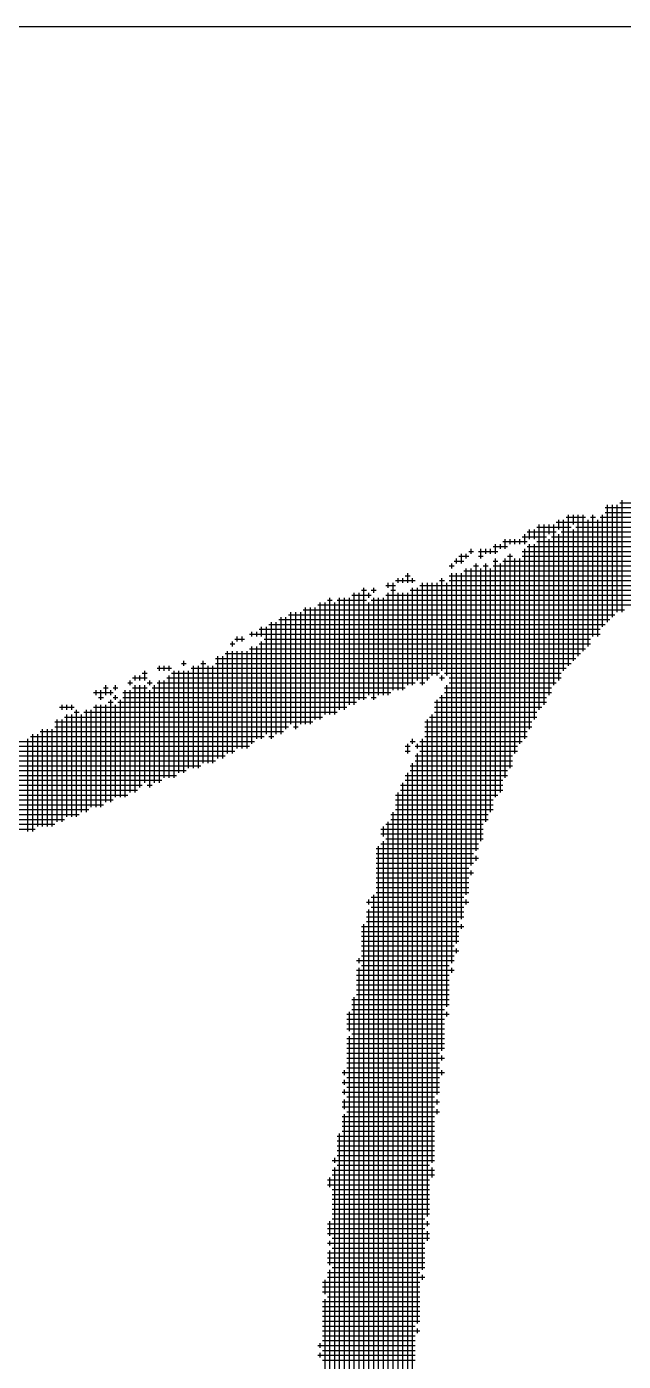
# Model space of a CAD drawing. Header units: feet. Extents: x 0 to 336400, y 0 to 237600.
# Drawn here: x 211642 to 212106, y 11765 to 12800 of the extents above; entities that cross this region are included whole.
import ezdxf
from ezdxf.enums import TextEntityAlignment as Align

# ---------------------------------------------------------------- set-up
doc = ezdxf.new("R2010")
doc.units = ezdxf.units.FT
doc.header["$LTSCALE"] = 2200
doc.header["$MEASUREMENT"] = 0
for name, color, linetype in [('CX-BORD-LIN1', 4, 'CONTINUOUS'), ('CX-BORD-LIN2', 3, 'CONTINUOUS'), ('CX-BORD-TEX2', 7, 'CONTINUOUS'), ('CX-BORD-TEX3', 6, 'CONTINUOUS'), ('CX-MISC', 2, 'CONTINUOUS')]:
    doc.layers.add(name, color=color, linetype=linetype)
doc.styles.add('TB_TEXT', font='')
doc.styles.add('TB_WBTXT', font='')
doc.styles.add('TB_WMTXT', font='')
doc.styles.get('TB_TEXT').set_extended_font_data('DotumChe')
doc.styles.get('TB_WBTXT').set_extended_font_data('Dotum')
doc.styles.get('TB_WMTXT').set_extended_font_data('DotumChe')

# ---------------------------------------------------------------- blocks, each defined once
blk = doc.blocks.new('CXBLKA1-KHCA-1')
at = {"layer": 'CX-BORD-LIN2'}
blk.add_lwpolyline([(558, 12), (270, 12)], dxfattribs=at)
at = {"layer": 'CX-BORD-LIN1', "style": 'TB_TEXT'}
for tag, p in [('TR_RCON5', (342.3033, 33)), ('TR_RCON4', (342.3033, 27)), ('TR_RCON3', (342.3033, 21)), ('TR_RCON2', (342.3033, 15)), ('TR_RCON1', (342.3033, 9))]:
    blk.add_attdef(tag, text='', height=3.5, dxfattribs=at).set_placement(p, align=Align.MIDDLE_LEFT)
for tag, height, p in [('TR_DGN5', 3.5, (451.1185, 33)), ('TR_CHK5', 3.5, (491.1185, 33)), ('TR_RDAT5', 3.5, (317.5, 33)), ('TR_APP5', 3.5, (531.1185, 33)), ('TR_RNUM5', 3, (285.1051, 32.6366)), ('TR_DGN4', 3.5, (451.1185, 27)), ('TR_CHK4', 3.5, (491.1185, 27)), ('TR_RDAT4', 3.5, (317.5, 27)), ('TR_APP4', 3.5, (531.1185, 27)), ('TR_RNUM4', 3, (285.1051, 26.6366)), ('TR_DGN3', 3.5, (451.1185, 21)), ('TR_CHK3', 3.5, (491.1185, 21)), ('TR_RDAT3', 3.5, (317.5, 21)), ('TR_APP3', 3.5, (531.1185, 21)), ('TR_RNUM3', 3, (285.1051, 20.6366)), ('TR_DGN2', 3.5, (451.1185, 15)), ('TR_CHK2', 3.5, (491.1185, 15)), ('TR_RDAT2', 3.5, (317.5, 15)), ('TR_APP2', 3.5, (531.1185, 15)), ('TR_RNUM2', 3, (285.1051, 14.6366)), ('TR_DGN1', 3.5, (451.1185, 9)), ('TR_CHK1', 3.5, (491.1185, 9)), ('TR_RDAT1', 3.5, (317.5, 9)), ('TR_APP1', 3.5, (531.1185, 9)), ('TR_RNUM1', 3, (285.1051, 8.6366))]:
    blk.add_attdef(tag, text='', height=height, dxfattribs=at).set_placement(p, align=Align.MIDDLE_CENTER)
at = {"layer": 'CX-BORD-LIN2', "style": 'TB_TEXT'}
blk.add_attdef('TD_VERSION', text='', height=3, rotation=90, dxfattribs=at).set_placement((800.5, 48.0149), align=Align.MIDDLE_CENTER)
at = {"layer": 'CX-BORD-TEX2', "style": 'TB_WMTXT'}
for tag, height, p in [('TB_CNAME', 5, (15.3448, 531.8324)), ('TB_CSCOP', 4, (16.6346, 523.8324))]:
    blk.add_attdef(tag, text='', height=height, dxfattribs=at).set_placement(p, align=Align.BOTTOM_LEFT)
at = {"layer": 'CX-BORD-TEX2', "style": 'TB_WBTXT'}
for tag, height, p in [('TB_MTITIL', 10, (398, 533.3264)), ('TB_STITL', 7, (398, 518.3264))]:
    blk.add_attdef(tag, text='', height=height, dxfattribs=at).set_placement(p, align=Align.MIDDLE_CENTER)
at = {"layer": 'CX-BORD-TEX3', "style": 'TB_TEXT'}
for tag, height, p in [('TD_LNDST', 4.5, (215, 31.5)), ('TD_DSECT', 4.5, (605.5, 31.5)), ('TD_DDIST', 4.5, (654.5, 31.5)), ('TD_DNAME_TOP', 4.5, (755, 27.957)), ('TD_CSECT', 4.5, (605.5, 22.5)), ('TD_CDIST', 4.5, (654.5, 22.5)), ('TD_DNAME_MAIN', 4.5, (755, 21.4731)), ('TD_DNAME_BOT', 3, (755, 15.2489)), ('TD_HSCAL', 4.5, (620.8841, 13.7484)), ('TD_VSCAL', 4.5, (656.8615, 13.7484)), ('TD_CCOMP', 4.5, (215, 13.5927)), ('TD_CSTEP', 4.5, (250.744, 5.125)), ('TD_FIELD', 4.5, (180, 5.125)), ('TD_DWGNO', 4.5, (755, 5.0017)), ('TD_DWGCODE', 4.5, (637, 4.7908))]:
    blk.add_attdef(tag, text='', height=height, dxfattribs=at).set_placement(p, align=Align.MIDDLE_CENTER)
for tag, height, width, p in [('TD_DCOMP', 4.5, 0.95, (215, 22.5875)), ('TD_CNAME', 5, 0.78, (65, 7.5956))]:
    blk.add_attdef(tag, text='', height=height, dxfattribs=dict(at, width=width)).set_placement(p, align=Align.MIDDLE_CENTER)

msp = doc.modelspace()

# ---------------------------------------------------------------- linework, layer by layer
at = {"layer": 'CX-MISC'}
for p, q in [((212091.3, 12427, 9817), (212325.7, 12427, 9817)), ((212093.2, 12338.1, 9817), (212093.2, 12428.9, 9817)), ((212097, 12341.9, 9817), (212097, 12428.9, 9817)), ((212100.8, 12345.7, 9817), (212100.8, 12428.9, 9817)), ((212102.7, 12430.7, 9817), (212337, 12430.7, 9817)), ((212104.6, 12345.7, 9817), (212104.6, 12432.6, 9817)), ((212053.5, 12415.6, 9817), (212284.1, 12415.6, 9817)), ((212055.4, 12410, 9817), (212055.4, 12417.5, 9817)), ((212059.2, 12300.3, 9817), (212059.2, 12417.5, 9817)), ((212061.1, 12419.4, 9817), (212076.2, 12419.4, 9817)), ((212063, 12304.1, 9817), (212063, 12421.3, 9817)), ((212066.8, 12413.7, 9817), (212066.8, 12421.3, 9817)), ((212070.5, 12311.7, 9817), (212070.5, 12421.3, 9817)), ((212074.3, 12315.5, 9817), (212074.3, 12421.3, 9817)), ((212078.1, 12319.2, 9817), (212078.1, 12417.5, 9817)), ((212080, 12419.4, 9817), (212083.8, 12419.4, 9817)), ((212081.9, 12326.8, 9817), (212081.9, 12421.3, 9817)), ((212085.7, 12326.8, 9817), (212085.7, 12417.5, 9817)), ((212087.5, 12419.4, 9817), (212306.8, 12419.4, 9817)), ((212089.4, 12334.4, 9817), (212089.4, 12421.3, 9817)), ((212091.3, 12423.2, 9817), (212318.1, 12423.2, 9817)), ((212029, 12398.6, 9817), (212029, 12406.2, 9817)), ((212030.8, 12408.1, 9817), (212053.5, 12408.1, 9817)), ((212032.7, 12402.4, 9817), (212032.7, 12410, 9817)), ((212036.5, 12402.4, 9817), (212036.5, 12410, 9817)), ((212038.4, 12411.8, 9817), (212064.9, 12411.8, 9817)), ((212040.3, 12270.1, 9817), (212040.3, 12413.7, 9817)), ((212044.1, 12273.9, 9817), (212044.1, 12413.7, 9817)), ((212047.9, 12406.2, 9817), (212047.9, 12413.7, 9817)), ((212051.6, 12289, 9817), (212051.6, 12413.7, 9817)), ((212055.4, 12292.8, 9817), (212055.4, 12406.2, 9817)), ((212057.3, 12408.1, 9817), (212276.5, 12408.1, 9817)), ((212066.8, 12307.9, 9817), (212066.8, 12410, 9817)), ((212068.6, 12411.8, 9817), (212280.3, 12411.8, 9817)), ((211987.4, 12391.1, 9817), (211987.4, 12394.8, 9817)), ((211994.9, 12387.3, 9817), (211994.9, 12394.8, 9817)), ((211998.7, 12391.1, 9817), (211998.7, 12394.8, 9817)), ((212002.5, 12391.1, 9817), (212002.5, 12394.8, 9817)), ((212004.4, 12396.7, 9817), (212015.7, 12396.7, 9817)), ((212006.3, 12391.1, 9817), (212006.3, 12398.6, 9817)), ((212010.1, 12394.8, 9817), (212010.1, 12398.6, 9817)), ((212011.9, 12400.5, 9817), (212030.8, 12400.5, 9817)), ((212013.8, 12394.8, 9817), (212013.8, 12402.4, 9817)), ((212017.6, 12398.6, 9817), (212017.6, 12402.4, 9817)), ((212021.4, 12398.6, 9817), (212021.4, 12402.4, 9817)), ((212025.2, 12398.6, 9817), (212025.2, 12402.4, 9817)), ((212027.1, 12404.3, 9817), (212046, 12404.3, 9817)), ((212029, 12247.4, 9817), (212029, 12394.8, 9817)), ((212030.8, 12396.7, 9817), (212246.3, 12396.7, 9817)), ((212032.7, 12255, 9817), (212032.7, 12398.6, 9817)), ((212036.5, 12262.5, 9817), (212036.5, 12398.6, 9817)), ((212038.4, 12400.5, 9817), (212253.9, 12400.5, 9817)), ((212047.9, 12281.4, 9817), (212047.9, 12402.4, 9817)), ((212049.7, 12404.3, 9817), (212269, 12404.3, 9817)), ((211974.1, 12385.4, 9817), (211981.7, 12385.4, 9817)), ((211976, 12383.5, 9817), (211976, 12387.3, 9817)), ((211977.9, 12389.2, 9817), (211985.5, 12389.2, 9817)), ((211979.8, 12383.5, 9817), (211979.8, 12391.1, 9817)), ((211983.6, 12387.3, 9817), (211983.6, 12391.1, 9817)), ((211985.5, 12392.9, 9817), (211989.3, 12392.9, 9817)), ((211993, 12392.9, 9817), (212008.2, 12392.9, 9817)), ((211993, 12389.2, 9817), (211996.8, 12389.2, 9817)), ((212004.4, 12385.4, 9817), (212008.2, 12385.4, 9817)), ((212006.3, 12202.1, 9817), (212006.3, 12387.3, 9817)), ((212011.9, 12385.4, 9817), (212208.5, 12385.4, 9817)), ((212013.8, 12217.2, 9817), (212013.8, 12387.3, 9817)), ((212015.7, 12389.2, 9817), (212019.5, 12389.2, 9817)), ((212017.6, 12224.7, 9817), (212017.6, 12391.1, 9817)), ((212021.4, 12236.1, 9817), (212021.4, 12387.3, 9817)), ((212025.2, 12243.6, 9817), (212025.2, 12387.3, 9817)), ((212027.1, 12392.9, 9817), (212235, 12392.9, 9817)), ((212027.1, 12389.2, 9817), (212223.6, 12389.2, 9817)), ((211936.3, 12374, 9817), (211940.1, 12374, 9817)), ((211938.2, 12368.4, 9817), (211938.2, 12375.9, 9817)), ((211970.4, 12381.6, 9817), (211974.1, 12381.6, 9817)), ((211970.4, 12374, 9817), (212185.8, 12374, 9817)), ((211972.3, 12379.7, 9817), (211972.3, 12383.5, 9817)), ((211972.3, 12073.5, 9817), (211972.3, 12375.9, 9817)), ((211976, 12088.7, 9817), (211976, 12375.9, 9817)), ((211979.8, 12107.6, 9817), (211979.8, 12375.9, 9817)), ((211981.7, 12377.8, 9817), (212189.6, 12377.8, 9817)), ((211983.6, 12126.5, 9817), (211983.6, 12379.7, 9817)), ((211987.4, 12149.1, 9817), (211987.4, 12379.7, 9817)), ((211989.3, 12381.6, 9817), (211993, 12381.6, 9817)), ((211991.2, 12160.5, 9817), (211991.2, 12383.5, 9817)), ((211994.9, 12168, 9817), (211994.9, 12379.7, 9817)), ((211996.8, 12381.6, 9817), (212000.6, 12381.6, 9817)), ((211998.7, 12183.2, 9817), (211998.7, 12383.5, 9817)), ((212002.5, 12190.7, 9817), (212002.5, 12379.7, 9817)), ((212004.4, 12381.6, 9817), (212200.9, 12381.6, 9817)), ((212010.1, 12205.8, 9817), (212010.1, 12383.5, 9817)), ((211904.2, 12277.7, 9817), (211904.2, 12364.6, 9817)), ((211911.8, 12360.8, 9817), (211911.8, 12364.6, 9817)), ((211921.2, 12366.5, 9817), (211928.8, 12366.5, 9817)), ((211923.1, 12364.6, 9817), (211923.1, 12368.4, 9817)), ((211926.9, 12285.2, 9817), (211926.9, 12368.4, 9817)), ((211928.8, 12370.3, 9817), (211943.9, 12370.3, 9817)), ((211930.7, 12368.4, 9817), (211930.7, 12372.2, 9817)), ((211934.5, 12368.4, 9817), (211934.5, 12372.2, 9817)), ((211942, 12368.4, 9817), (211942, 12372.2, 9817)), ((211942, 12289, 9817), (211942, 12364.6, 9817)), ((211945.8, 12292.8, 9817), (211945.8, 12364.6, 9817)), ((211947.7, 12366.5, 9817), (212159.4, 12366.5, 9817)), ((211949.6, 12289, 9817), (211949.6, 12368.4, 9817)), ((211953.4, 12292.8, 9817), (211953.4, 12368.4, 9817)), ((211957.1, 12296.6, 9817), (211957.1, 12368.4, 9817)), ((211960.9, 12296.6, 9817), (211960.9, 12368.4, 9817)), ((211962.8, 12370.3, 9817), (211966.6, 12370.3, 9817)), ((211964.7, 12300.3, 9817), (211964.7, 12372.2, 9817)), ((211968.5, 12296.6, 9817), (211968.5, 12368.4, 9817)), ((211970.4, 12370.3, 9817), (212178.3, 12370.3, 9817)), ((211870.2, 12262.5, 9817), (211870.2, 12353.3, 9817)), ((211874, 12266.3, 9817), (211874, 12353.3, 9817)), ((211875.9, 12355.1, 9817), (211879.6, 12355.1, 9817)), ((211877.8, 12266.3, 9817), (211877.8, 12357, 9817)), ((211881.5, 12266.3, 9817), (211881.5, 12353.3, 9817)), ((211883.4, 12355.1, 9817), (211906.1, 12355.1, 9817)), ((211885.3, 12270.1, 9817), (211885.3, 12357, 9817)), ((211889.1, 12270.1, 9817), (211889.1, 12357, 9817)), ((211892.9, 12273.9, 9817), (211892.9, 12357, 9817)), ((211894.8, 12358.9, 9817), (211909.9, 12358.9, 9817)), ((211896.7, 12273.9, 9817), (211896.7, 12360.8, 9817)), ((211900.4, 12277.7, 9817), (211900.4, 12360.8, 9817)), ((211902.3, 12362.7, 9817), (211906.1, 12362.7, 9817)), ((211908, 12357, 9817), (211908, 12360.8, 9817)), ((211908, 12281.4, 9817), (211908, 12353.3, 9817)), ((211909.9, 12362.7, 9817), (211913.7, 12362.7, 9817)), ((211909.9, 12355.1, 9817), (212125.3, 12355.1, 9817)), ((211911.8, 12277.7, 9817), (211911.8, 12357, 9817)), ((211915.6, 12281.4, 9817), (211915.6, 12357, 9817)), ((211919.3, 12281.4, 9817), (211919.3, 12357, 9817)), ((211921.2, 12358.9, 9817), (212140.5, 12358.9, 9817)), ((211923.1, 12281.4, 9817), (211923.1, 12360.8, 9817)), ((211925, 12362.7, 9817), (211928.8, 12362.7, 9817)), ((211930.7, 12285.2, 9817), (211930.7, 12360.8, 9817)), ((211934.5, 12285.2, 9817), (211934.5, 12360.8, 9817)), ((211938.2, 12289, 9817), (211938.2, 12360.8, 9817)), ((211940.1, 12362.7, 9817), (212148, 12362.7, 9817)), ((211845.6, 12343.8, 9817), (212098.9, 12343.8, 9817)), ((211847.5, 12258.8, 9817), (211847.5, 12345.7, 9817)), ((211851.3, 12255, 9817), (211851.3, 12345.7, 9817)), ((211855.1, 12258.8, 9817), (211855.1, 12345.7, 9817)), ((211857, 12347.6, 9817), (212106.4, 12347.6, 9817)), ((211858.9, 12258.8, 9817), (211858.9, 12349.5, 9817)), ((211862.6, 12258.8, 9817), (211862.6, 12349.5, 9817)), ((211866.4, 12262.5, 9817), (211866.4, 12349.5, 9817)), ((211868.3, 12351.4, 9817), (212114, 12351.4, 9817)), ((211824.8, 12326.8, 9817), (211824.8, 12334.4, 9817)), ((211828.6, 12251.2, 9817), (211828.6, 12334.4, 9817)), ((211830.5, 12336.2, 9817), (212091.3, 12336.2, 9817)), ((211832.4, 12247.4, 9817), (211832.4, 12338.1, 9817)), ((211836.2, 12251.2, 9817), (211836.2, 12338.1, 9817)), ((211838.1, 12340, 9817), (212095.1, 12340, 9817)), ((211840, 12251.2, 9817), (211840, 12341.9, 9817)), ((211843.7, 12255, 9817), (211843.7, 12341.9, 9817)), ((211802.2, 12319.2, 9817), (211802.2, 12323, 9817)), ((211804, 12324.9, 9817), (211811.6, 12324.9, 9817)), ((211805.9, 12323, 9817), (211805.9, 12326.8, 9817)), ((211809.7, 12323, 9817), (211809.7, 12326.8, 9817)), ((211815.4, 12328.7, 9817), (212087.5, 12328.7, 9817)), ((211817.3, 12326.8, 9817), (211817.3, 12330.6, 9817)), ((211821.1, 12326.8, 9817), (211821.1, 12330.6, 9817)), ((211822.9, 12332.5, 9817), (212087.5, 12332.5, 9817)), ((211824.8, 12247.4, 9817), (211824.8, 12323, 9817)), ((211826.7, 12324.9, 9817), (212080, 12324.9, 9817)), ((211796.5, 12313.6, 9817), (212072.4, 12313.6, 9817)), ((211798.4, 12236.1, 9817), (211798.4, 12315.5, 9817)), ((211800.3, 12321.1, 9817), (211804, 12321.1, 9817)), ((211802.2, 12236.1, 9817), (211802.2, 12315.5, 9817)), ((211805.9, 12239.9, 9817), (211805.9, 12315.5, 9817)), ((211809.7, 12239.9, 9817), (211809.7, 12315.5, 9817)), ((211813.5, 12239.9, 9817), (211813.5, 12315.5, 9817)), ((211815.4, 12317.3, 9817), (212076.2, 12317.3, 9817)), ((211817.3, 12243.6, 9817), (211817.3, 12319.2, 9817)), ((211821.1, 12247.4, 9817), (211821.1, 12319.2, 9817)), ((211822.9, 12321.1, 9817), (212080, 12321.1, 9817)), ((211743.6, 12302.2, 9817), (211754.9, 12302.2, 9817)), ((211745.5, 12300.3, 9817), (211745.5, 12304.1, 9817)), ((211749.2, 12300.3, 9817), (211749.2, 12304.1, 9817)), ((211753, 12300.3, 9817), (211753, 12304.1, 9817)), ((211762.5, 12306, 9817), (211766.2, 12306, 9817)), ((211764.4, 12304.1, 9817), (211764.4, 12307.9, 9817)), ((211770, 12302.2, 9817), (212061.1, 12302.2, 9817)), ((211771.9, 12224.7, 9817), (211771.9, 12304.1, 9817)), ((211775.7, 12224.7, 9817), (211775.7, 12304.1, 9817)), ((211777.6, 12306, 9817), (211781.4, 12306, 9817)), ((211779.5, 12228.5, 9817), (211779.5, 12307.9, 9817)), ((211783.3, 12228.5, 9817), (211783.3, 12304.1, 9817)), ((211787, 12228.5, 9817), (211787, 12304.1, 9817)), ((211788.9, 12309.8, 9817), (212068.6, 12309.8, 9817)), ((211788.9, 12306, 9817), (212064.9, 12306, 9817)), ((211790.8, 12232.3, 9817), (211790.8, 12311.7, 9817)), ((211794.6, 12232.3, 9817), (211794.6, 12311.7, 9817)), ((211722.8, 12289, 9817), (211722.8, 12292.8, 9817)), ((211724.7, 12294.7, 9817), (211736, 12294.7, 9817)), ((211726.6, 12292.8, 9817), (211726.6, 12296.6, 9817)), ((211730.3, 12292.8, 9817), (211730.3, 12296.6, 9817)), ((211732.2, 12298.4, 9817), (211736, 12298.4, 9817)), ((211734.1, 12292.8, 9817), (211734.1, 12300.3, 9817)), ((211737.9, 12289, 9817), (211737.9, 12292.8, 9817)), ((211745.5, 12213.4, 9817), (211745.5, 12292.8, 9817)), ((211749.2, 12217.2, 9817), (211749.2, 12292.8, 9817)), ((211751.1, 12294.7, 9817), (211955.2, 12294.7, 9817)), ((211753, 12217.2, 9817), (211753, 12296.6, 9817)), ((211754.9, 12298.4, 9817), (211962.8, 12298.4, 9817)), ((211756.8, 12217.2, 9817), (211756.8, 12300.3, 9817)), ((211760.6, 12221, 9817), (211760.6, 12300.3, 9817)), ((211764.4, 12221, 9817), (211764.4, 12300.3, 9817)), ((211768.1, 12224.7, 9817), (211768.1, 12300.3, 9817)), ((211962.8, 12294.7, 9817), (211966.6, 12294.7, 9817)), ((211964.7, 12292.8, 9817), (211964.7, 12296.6, 9817)), ((211966.6, 12298.4, 9817), (212057.3, 12298.4, 9817)), ((211970.4, 12294.7, 9817), (212057.3, 12294.7, 9817)), ((211694.4, 12283.3, 9817), (211709.5, 12283.3, 9817)), ((211696.3, 12281.4, 9817), (211696.3, 12285.2, 9817)), ((211700.1, 12277.7, 9817), (211700.1, 12285.2, 9817)), ((211702, 12287.1, 9817), (211705.8, 12287.1, 9817)), ((211703.9, 12281.4, 9817), (211703.9, 12289, 9817)), ((211707.7, 12281.4, 9817), (211707.7, 12285.2, 9817)), ((211709.5, 12287.1, 9817), (211713.3, 12287.1, 9817)), ((211711.4, 12285.2, 9817), (211711.4, 12289, 9817)), ((211711.4, 12277.7, 9817), (211711.4, 12281.4, 9817)), ((211717.1, 12283.3, 9817), (211925, 12283.3, 9817)), ((211719, 12202.1, 9817), (211719, 12285.2, 9817)), ((211720.9, 12290.9, 9817), (211724.7, 12290.9, 9817)), ((211722.8, 12205.8, 9817), (211722.8, 12285.2, 9817)), ((211724.7, 12287.1, 9817), (211736, 12287.1, 9817)), ((211726.6, 12205.8, 9817), (211726.6, 12289, 9817)), ((211730.3, 12209.6, 9817), (211730.3, 12289, 9817)), ((211734.1, 12213.4, 9817), (211734.1, 12289, 9817)), ((211736, 12290.9, 9817), (211739.8, 12290.9, 9817)), ((211737.9, 12209.6, 9817), (211737.9, 12285.2, 9817)), ((211739.8, 12287.1, 9817), (211936.3, 12287.1, 9817)), ((211741.7, 12213.4, 9817), (211741.7, 12289, 9817)), ((211743.6, 12290.9, 9817), (211943.9, 12290.9, 9817)), ((211947.7, 12290.9, 9817), (211951.5, 12290.9, 9817)), ((211964.7, 12005.5, 9817), (211964.7, 12281.4, 9817)), ((211966.6, 12287.1, 9817), (212049.7, 12287.1, 9817)), ((211966.6, 12283.3, 9817), (212049.7, 12283.3, 9817)), ((211968.5, 12039.5, 9817), (211968.5, 12289, 9817)), ((211970.4, 12290.9, 9817), (212053.5, 12290.9, 9817)), ((211668, 12272, 9817), (211679.3, 12272, 9817)), ((211669.9, 12270.1, 9817), (211669.9, 12273.9, 9817)), ((211673.6, 12270.1, 9817), (211673.6, 12273.9, 9817)), ((211677.4, 12270.1, 9817), (211677.4, 12273.9, 9817)), ((211694.4, 12272, 9817), (211891, 12272, 9817)), ((211696.3, 12194.5, 9817), (211696.3, 12273.9, 9817)), ((211698.2, 12279.5, 9817), (211702, 12279.5, 9817)), ((211700.1, 12194.5, 9817), (211700.1, 12273.9, 9817)), ((211703.9, 12198.3, 9817), (211703.9, 12273.9, 9817)), ((211705.8, 12275.8, 9817), (211709.5, 12275.8, 9817)), ((211707.7, 12198.3, 9817), (211707.7, 12277.7, 9817)), ((211709.5, 12279.5, 9817), (211713.3, 12279.5, 9817)), ((211711.4, 12202.1, 9817), (211711.4, 12273.9, 9817)), ((211713.3, 12275.8, 9817), (211898.5, 12275.8, 9817)), ((211715.2, 12202.1, 9817), (211715.2, 12277.7, 9817)), ((211717.1, 12279.5, 9817), (211906.1, 12279.5, 9817)), ((211909.9, 12279.5, 9817), (211913.7, 12279.5, 9817)), ((211959, 12275.8, 9817), (212046, 12275.8, 9817)), ((211959, 12272, 9817), (212042.2, 12272, 9817)), ((211960.9, 11971.5, 9817), (211960.9, 12277.7, 9817)), ((211962.8, 12279.5, 9817), (212046, 12279.5, 9817)), ((211664.2, 12260.6, 9817), (211864.5, 12260.6, 9817)), ((211666.1, 12183.2, 9817), (211666.1, 12262.5, 9817)), ((211669.9, 12183.2, 9817), (211669.9, 12262.5, 9817)), ((211671.7, 12264.4, 9817), (211872.1, 12264.4, 9817)), ((211673.6, 12186.9, 9817), (211673.6, 12266.3, 9817)), ((211677.4, 12186.9, 9817), (211677.4, 12266.3, 9817)), ((211679.3, 12268.2, 9817), (211683.1, 12268.2, 9817)), ((211681.2, 12186.9, 9817), (211681.2, 12270.1, 9817)), ((211685, 12190.7, 9817), (211685, 12266.3, 9817)), ((211686.9, 12268.2, 9817), (211883.4, 12268.2, 9817)), ((211688.8, 12190.7, 9817), (211688.8, 12270.1, 9817)), ((211692.5, 12194.5, 9817), (211692.5, 12270.1, 9817)), ((211951.5, 12260.6, 9817), (212034.6, 12260.6, 9817)), ((211953.4, 11877, 9817), (211953.4, 12262.5, 9817)), ((211955.2, 12264.4, 9817), (212038.4, 12264.4, 9817)), ((211957.1, 11918.6, 9817), (211957.1, 12266.3, 9817)), ((211959, 12268.2, 9817), (212038.4, 12268.2, 9817)), ((211647.2, 12175.6, 9817), (211647.2, 12251.2, 9817)), ((211651, 12179.4, 9817), (211651, 12251.2, 9817)), ((211652.8, 12253.1, 9817), (211841.8, 12253.1, 9817)), ((211654.7, 12179.4, 9817), (211654.7, 12255, 9817)), ((211658.5, 12179.4, 9817), (211658.5, 12255, 9817)), ((211662.3, 12179.4, 9817), (211662.3, 12255, 9817)), ((211664.2, 12256.9, 9817), (211845.6, 12256.9, 9817)), ((211849.4, 12256.9, 9817), (211853.2, 12256.9, 9817)), ((211951.5, 12256.9, 9817), (212034.6, 12256.9, 9817)), ((211951.5, 12253.1, 9817), (212030.8, 12253.1, 9817)), ((211611.3, 12241.7, 9817), (211815.4, 12241.7, 9817)), ((211626.4, 12245.5, 9817), (211819.2, 12245.5, 9817)), ((211643.4, 12175.6, 9817), (211643.4, 12247.4, 9817)), ((211645.3, 12249.3, 9817), (211826.7, 12249.3, 9817)), ((211830.5, 12249.3, 9817), (211834.3, 12249.3, 9817)), ((211936.3, 12241.7, 9817), (211940.1, 12241.7, 9817)), ((211938.2, 12236.1, 9817), (211938.2, 12243.6, 9817)), ((211940.1, 12245.5, 9817), (211943.9, 12245.5, 9817)), ((211942, 12243.6, 9817), (211942, 12247.4, 9817)), ((211943.9, 12241.7, 9817), (212023.3, 12241.7, 9817)), ((211945.8, 12239.9, 9817), (211945.8, 12243.6, 9817)), ((211947.7, 12245.5, 9817), (212027.1, 12245.5, 9817)), ((211949.6, 11835.4, 9817), (211949.6, 12247.4, 9817)), ((211951.5, 12249.3, 9817), (212030.8, 12249.3, 9817)), ((211588.6, 12230.4, 9817), (211788.9, 12230.4, 9817)), ((211599.9, 12234.2, 9817), (211796.5, 12234.2, 9817)), ((211603.7, 12238, 9817), (211804, 12238, 9817)), ((211936.3, 12238, 9817), (211940.1, 12238, 9817)), ((211943.9, 12234.2, 9817), (212019.5, 12234.2, 9817)), ((211943.9, 12230.4, 9817), (212019.5, 12230.4, 9817)), ((211945.8, 11793.8, 9817), (211945.8, 12236.1, 9817)), ((211947.7, 12238, 9817), (212023.3, 12238, 9817)), ((211558.3, 12219.1, 9817), (211758.7, 12219.1, 9817)), ((211569.7, 12222.8, 9817), (211766.2, 12222.8, 9817)), ((211577.2, 12226.6, 9817), (211777.6, 12226.6, 9817)), ((211936.3, 12219.1, 9817), (212015.7, 12219.1, 9817)), ((211938.2, 11706.9, 9817), (211938.2, 12221, 9817)), ((211940.1, 12226.6, 9817), (212019.5, 12226.6, 9817)), ((211940.1, 12222.8, 9817), (212015.7, 12222.8, 9817)), ((211942, 11744.7, 9817), (211942, 12228.5, 9817)), ((211539.4, 12211.5, 9817), (211732.2, 12211.5, 9817)), ((211550.8, 12215.3, 9817), (211747.3, 12215.3, 9817)), ((211736, 12211.5, 9817), (211739.8, 12211.5, 9817)), ((211932.6, 12211.5, 9817), (212011.9, 12211.5, 9817)), ((211934.5, 11589.7, 9817), (211934.5, 12213.4, 9817)), ((211936.3, 12215.3, 9817), (212011.9, 12215.3, 9817)), ((211486.5, 12200.2, 9817), (211709.5, 12200.2, 9817)), ((211520.5, 12203.9, 9817), (211720.9, 12203.9, 9817)), ((211528.1, 12207.7, 9817), (211728.4, 12207.7, 9817)), ((211928.8, 12203.9, 9817), (212008.2, 12203.9, 9817)), ((211928.8, 12200.2, 9817), (212004.4, 12200.2, 9817)), ((211930.7, 11585.9, 9817), (211930.7, 12205.8, 9817)), ((211932.6, 12207.7, 9817), (212011.9, 12207.7, 9817)), ((211460.1, 12188.8, 9817), (211683.1, 12188.8, 9817)), ((211471.4, 12192.6, 9817), (211690.6, 12192.6, 9817)), ((211479, 12196.4, 9817), (211702, 12196.4, 9817)), ((211925, 12188.8, 9817), (212000.6, 12188.8, 9817)), ((211926.9, 11582.1, 9817), (211926.9, 12190.7, 9817)), ((211928.8, 12196.4, 9817), (212004.4, 12196.4, 9817)), ((211928.8, 12192.6, 9817), (212004.4, 12192.6, 9817)), ((211437.4, 12177.5, 9817), (211649.1, 12177.5, 9817)), ((211441.2, 12181.3, 9817), (211664.2, 12181.3, 9817)), ((211444.9, 12185, 9817), (211671.7, 12185, 9817)), ((211917.4, 12177.5, 9817), (211996.8, 12177.5, 9817)), ((211919.3, 12171.8, 9817), (211919.3, 12179.4, 9817)), ((211921.2, 12181.3, 9817), (211996.8, 12181.3, 9817)), ((211923.1, 11582.1, 9817), (211923.1, 12183.2, 9817)), ((211925, 12185, 9817), (212000.6, 12185, 9817)), ((211917.4, 12173.7, 9817), (211996.8, 12173.7, 9817)), ((211919.3, 11555.7, 9817), (211919.3, 12168, 9817)), ((211921.2, 12169.9, 9817), (211996.8, 12169.9, 9817)), ((211913.7, 12162.4, 9817), (211993, 12162.4, 9817)), ((211913.7, 12158.6, 9817), (211989.3, 12158.6, 9817)), ((211915.6, 11533, 9817), (211915.6, 12164.3, 9817)), ((211917.4, 12166.1, 9817), (211993, 12166.1, 9817)), ((211991.2, 12152.9, 9817), (211991.2, 12156.7, 9817)), ((211913.7, 12154.8, 9817), (211993, 12154.8, 9817)), ((211913.7, 12151, 9817), (211989.3, 12151, 9817)), ((211913.7, 12147.2, 9817), (211985.5, 12147.2, 9817)), ((211913.7, 12143.5, 9817), (211989.3, 12143.5, 9817)), ((211913.7, 12139.7, 9817), (211985.5, 12139.7, 9817)), ((211913.7, 12135.9, 9817), (211985.5, 12135.9, 9817)), ((211987.4, 12141.6, 9817), (211987.4, 12145.4, 9817)), ((211911.8, 11517.9, 9817), (211911.8, 12126.5, 9817)), ((211913.7, 12132.1, 9817), (211985.5, 12132.1, 9817)), ((211913.7, 12128.3, 9817), (211985.5, 12128.3, 9817)), ((211906.1, 12120.8, 9817), (211985.5, 12120.8, 9817)), ((211908, 12118.9, 9817), (211908, 12122.7, 9817)), ((211908, 11487.6, 9817), (211908, 12115.1, 9817)), ((211909.9, 12124.6, 9817), (211981.7, 12124.6, 9817)), ((211909.9, 12117, 9817), (211981.7, 12117, 9817)), ((211983.6, 12118.9, 9817), (211983.6, 12122.7, 9817)), ((211906.1, 12113.2, 9817), (211981.7, 12113.2, 9817)), ((211906.1, 12109.4, 9817), (211981.7, 12109.4, 9817)), ((211906.1, 12105.7, 9817), (211977.9, 12105.7, 9817)), ((211902.3, 12101.9, 9817), (211981.7, 12101.9, 9817)), ((211902.3, 12098.1, 9817), (211977.9, 12098.1, 9817)), ((211904.2, 11461.2, 9817), (211904.2, 12103.8, 9817)), ((211979.8, 12100, 9817), (211979.8, 12103.8, 9817)), ((211902.3, 12094.3, 9817), (211977.9, 12094.3, 9817)), ((211902.3, 12090.5, 9817), (211977.9, 12090.5, 9817)), ((211902.3, 12086.8, 9817), (211974.1, 12086.8, 9817)), ((211976, 12081.1, 9817), (211976, 12084.9, 9817)), ((211898.5, 12075.4, 9817), (211974.1, 12075.4, 9817)), ((211900.4, 12073.5, 9817), (211900.4, 12077.3, 9817)), ((211902.3, 12083, 9817), (211977.9, 12083, 9817)), ((211902.3, 12079.2, 9817), (211974.1, 12079.2, 9817)), ((211898.5, 12067.9, 9817), (211974.1, 12067.9, 9817)), ((211898.5, 12064.1, 9817), (211970.4, 12064.1, 9817)), ((211900.4, 11438.5, 9817), (211900.4, 12069.8, 9817)), ((211902.3, 12071.6, 9817), (211970.4, 12071.6, 9817)), ((211972.3, 12066, 9817), (211972.3, 12069.8, 9817)), ((211898.5, 12060.3, 9817), (211970.4, 12060.3, 9817)), ((211898.5, 12056.5, 9817), (211970.4, 12056.5, 9817)), ((211894.8, 12045.2, 9817), (211970.4, 12045.2, 9817)), ((211896.7, 11427.2, 9817), (211896.7, 12047.1, 9817)), ((211898.5, 12052.7, 9817), (211970.4, 12052.7, 9817)), ((211898.5, 12049, 9817), (211970.4, 12049, 9817)), ((211891, 12033.8, 9817), (211970.4, 12033.8, 9817)), ((211892.9, 12020.6, 9817), (211892.9, 12035.7, 9817)), ((211894.8, 12041.4, 9817), (211970.4, 12041.4, 9817)), ((211894.8, 12037.6, 9817), (211966.6, 12037.6, 9817)), ((211968.5, 12032, 9817), (211968.5, 12035.7, 9817)), ((211891, 12030.1, 9817), (211966.6, 12030.1, 9817)), ((211891, 12026.3, 9817), (211966.6, 12026.3, 9817)), ((211891, 12022.5, 9817), (211966.6, 12022.5, 9817)), ((211891, 12014.9, 9817), (211966.6, 12014.9, 9817)), ((211892.9, 11408.3, 9817), (211892.9, 12016.8, 9817)), ((211894.8, 12018.7, 9817), (211966.6, 12018.7, 9817)), ((211891, 12011.2, 9817), (211966.6, 12011.2, 9817)), ((211891, 12007.4, 9817), (211966.6, 12007.4, 9817)), ((211891, 12003.6, 9817), (211962.8, 12003.6, 9817)), ((211964.7, 11997.9, 9817), (211964.7, 12001.7, 9817)), ((211891, 11999.8, 9817), (211966.6, 11999.8, 9817)), ((211891, 11996, 9817), (211962.8, 11996, 9817)), ((211891, 11992.3, 9817), (211962.8, 11992.3, 9817)), ((211887.2, 11988.5, 9817), (211966.6, 11988.5, 9817)), ((211887.2, 11980.9, 9817), (211962.8, 11980.9, 9817)), ((211889.1, 11986.6, 9817), (211889.1, 11990.4, 9817)), ((211889.1, 11979, 9817), (211889.1, 11982.8, 9817)), ((211891, 11984.7, 9817), (211962.8, 11984.7, 9817)), ((211964.7, 11986.6, 9817), (211964.7, 11990.4, 9817)), ((211887.2, 11973.4, 9817), (211962.8, 11973.4, 9817)), ((211889.1, 11971.5, 9817), (211889.1, 11975.3, 9817)), ((211891, 11977.1, 9817), (211962.8, 11977.1, 9817)), ((211887.2, 11965.8, 9817), (211962.8, 11965.8, 9817)), ((211887.2, 11962, 9817), (211959, 11962, 9817)), ((211889.1, 11960.1, 9817), (211889.1, 11967.7, 9817)), ((211891, 11969.6, 9817), (211959, 11969.6, 9817)), ((211960.9, 11963.9, 9817), (211960.9, 11967.7, 9817)), ((211960.9, 11956.4, 9817), (211960.9, 11960.1, 9817)), ((211887.2, 11954.5, 9817), (211959, 11954.5, 9817)), ((211887.2, 11950.7, 9817), (211959, 11950.7, 9817)), ((211889.1, 11393.1, 9817), (211889.1, 11956.4, 9817)), ((211891, 11958.2, 9817), (211962.8, 11958.2, 9817)), ((211883.4, 11939.3, 9817), (211959, 11939.3, 9817)), ((211885.3, 11385.6, 9817), (211885.3, 11941.2, 9817)), ((211887.2, 11946.9, 9817), (211959, 11946.9, 9817)), ((211887.2, 11943.1, 9817), (211959, 11943.1, 9817)), ((211883.4, 11935.6, 9817), (211959, 11935.6, 9817)), ((211883.4, 11931.8, 9817), (211959, 11931.8, 9817)), ((211879.6, 11920.4, 9817), (211959, 11920.4, 9817)), ((211881.5, 11918.6, 9817), (211881.5, 11922.3, 9817)), ((211883.4, 11928, 9817), (211959, 11928, 9817)), ((211883.4, 11924.2, 9817), (211959, 11924.2, 9817)), ((211879.6, 11912.9, 9817), (211959, 11912.9, 9817)), ((211879.6, 11909.1, 9817), (211959, 11909.1, 9817)), ((211881.5, 11374.2, 9817), (211881.5, 11914.8, 9817)), ((211883.4, 11916.7, 9817), (211955.2, 11916.7, 9817)), ((211957.1, 11907.2, 9817), (211957.1, 11914.8, 9817)), ((211875.9, 11905.3, 9817), (211955.2, 11905.3, 9817)), ((211875.9, 11901.5, 9817), (211955.2, 11901.5, 9817)), ((211877.8, 11899.7, 9817), (211877.8, 11907.2, 9817)), ((211879.6, 11897.8, 9817), (211955.2, 11897.8, 9817)), ((211879.6, 11894, 9817), (211955.2, 11894, 9817)), ((211879.6, 11890.2, 9817), (211955.2, 11890.2, 9817)), ((211879.6, 11886.4, 9817), (211955.2, 11886.4, 9817)), ((211879.6, 11882.6, 9817), (211955.2, 11882.6, 9817)), ((211879.6, 11878.9, 9817), (211955.2, 11878.9, 9817)), ((211875.9, 11871.3, 9817), (211955.2, 11871.3, 9817)), ((211875.9, 11867.5, 9817), (211951.5, 11867.5, 9817)), ((211877.8, 11861.9, 9817), (211877.8, 11873.2, 9817)), ((211879.6, 11875.1, 9817), (211951.5, 11875.1, 9817)), ((211953.4, 11869.4, 9817), (211953.4, 11873.2, 9817)), ((211875.9, 11863.7, 9817), (211955.2, 11863.7, 9817)), ((211877.8, 11854.3, 9817), (211877.8, 11858.1, 9817)), ((211879.6, 11860, 9817), (211955.2, 11860, 9817)), ((211953.4, 11858.1, 9817), (211953.4, 11865.6, 9817)), ((211875.9, 11856.2, 9817), (211951.5, 11856.2, 9817)), ((211875.9, 11848.6, 9817), (211951.5, 11848.6, 9817)), ((211877.8, 11839.2, 9817), (211877.8, 11850.5, 9817)), ((211879.6, 11852.4, 9817), (211951.5, 11852.4, 9817)), ((211875.9, 11844.8, 9817), (211951.5, 11844.8, 9817)), ((211875.9, 11841.1, 9817), (211951.5, 11841.1, 9817)), ((211879.6, 11837.3, 9817), (211951.5, 11837.3, 9817)), ((211872.1, 11825.9, 9817), (211947.7, 11825.9, 9817)), ((211874, 11816.5, 9817), (211874, 11827.8, 9817)), ((211875.9, 11833.5, 9817), (211947.7, 11833.5, 9817)), ((211875.9, 11829.7, 9817), (211951.5, 11829.7, 9817)), ((211877.8, 11351.6, 9817), (211877.8, 11835.4, 9817)), ((211949.6, 11827.8, 9817), (211949.6, 11831.6, 9817)), ((211872.1, 11822.2, 9817), (211947.7, 11822.2, 9817)), ((211872.1, 11818.4, 9817), (211947.7, 11818.4, 9817)), ((211872.1, 11810.8, 9817), (211947.7, 11810.8, 9817)), ((211872.1, 11807, 9817), (211947.7, 11807, 9817)), ((211874, 11340.2, 9817), (211874, 11812.7, 9817)), ((211875.9, 11814.6, 9817), (211947.7, 11814.6, 9817)), ((211872.1, 11803.3, 9817), (211947.7, 11803.3, 9817)), ((211872.1, 11799.5, 9817), (211947.7, 11799.5, 9817)), ((211872.1, 11795.7, 9817), (211947.7, 11795.7, 9817)), ((211872.1, 11791.9, 9817), (211943.9, 11791.9, 9817)), ((211872.1, 11788.1, 9817), (211947.7, 11788.1, 9817)), ((211872.1, 11784.4, 9817), (211943.9, 11784.4, 9817)), ((211945.8, 11786.3, 9817), (211945.8, 11790, 9817)), ((211868.3, 11776.8, 9817), (211943.9, 11776.8, 9817)), ((211870.2, 11774.9, 9817), (211870.2, 11778.7, 9817)), ((211872.1, 11780.6, 9817), (211943.9, 11780.6, 9817)), ((211868.3, 11769.2, 9817), (211943.9, 11769.2, 9817)), ((211870.2, 11767.4, 9817), (211870.2, 11771.1, 9817)), ((211872.1, 11773, 9817), (211943.9, 11773, 9817)), ((211872.1, 11765.5, 9817), (211943.9, 11765.5, 9817))]:
    msp.add_line(p, q, dxfattribs=at)

# ---------------------------------------------------------------- block references
at = {"layer": 'CX-MISC', "xscale": 400, "yscale": 400, "zscale": 400}
msp.add_blockref('CXBLKA1-KHCA-1', (10000, 8000), dxfattribs=at)

doc.saveas('drawing.dxf')
